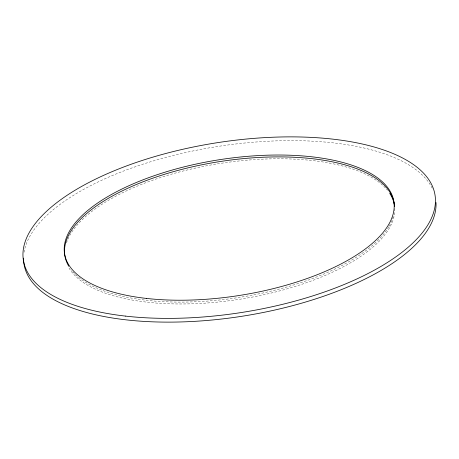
<?xml version="1.0" encoding="UTF-8"?>
<svg xmlns="http://www.w3.org/2000/svg" width="459" height="459" viewBox="0 0 459 459"><rect width="100%" height="100%" fill="white"/><g stroke="black" fill="none" stroke-linecap="round" stroke-linejoin="round"><path stroke-width="0.34" stroke-dasharray="2.29 1.72" d="M24.052 252.266A208.38 85.753 -9 0 1 217.899 146.444A208.38 85.753 -9 0 1 432.516 188.844M394.774 208.587A166.709 68.603 -9 0 1 248.382 297.811A166.709 68.603 -9 0 1 68.374 266.886M66.486 242.874A166.709 68.603 -9 0 1 216.82 163.983A166.709 68.603 -9 0 1 387.39 190.198M393.225 216.654A166.709 68.603 -9 0 1 389.146 226.103M388.75 226.775A166.709 68.603 -9 0 1 231.772 298.505A166.709 68.603 -9 0 1 71.501 270.173"/><path stroke-width="0.69" d="M436.004 202.511A208.38 85.753 -9 0 1 231.692 317.76A208.38 85.753 -9 0 1 23.547 258.136M389.72 193.354A166.709 68.603 -9 0 1 394.62 206.521M68.798 266.277A166.709 68.603 -9 0 1 209.27 163.364A166.709 68.603 -9 0 1 394.482 206.711M125.542 316.108A208.38 85.753 -9 0 0 435.453 200.864A208.38 85.753 -9 0 0 126.609 165.906A208.38 85.753 -9 0 0 125.542 316.108M146.278 298.407A166.709 68.603 -9 0 0 394.206 206.217A166.709 68.603 -9 0 0 147.127 178.247A166.709 68.603 -9 0 0 146.278 298.407"/></g></svg>
